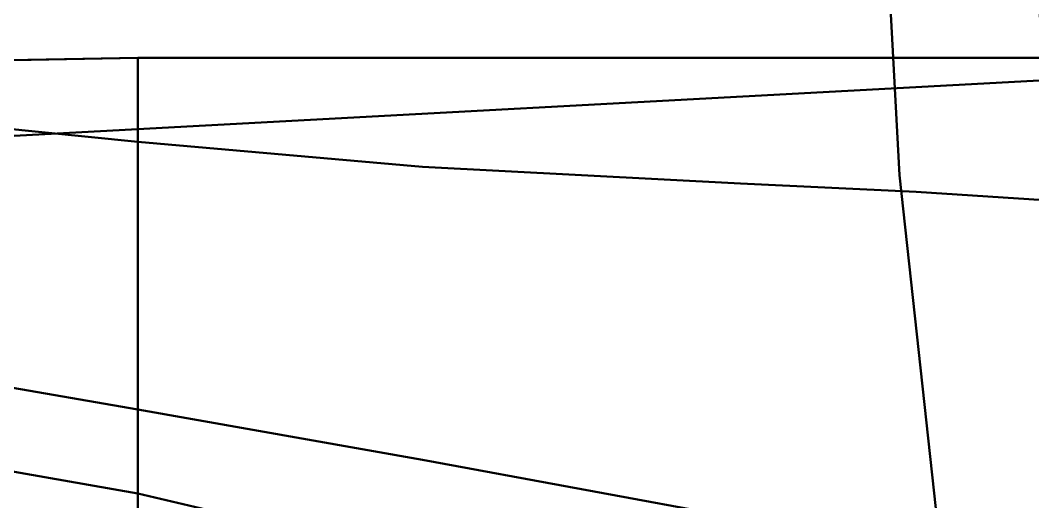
# Model space of a CAD drawing. Header units: inches. Extents: x 297.28 to 301.23, y -10.28 to -8.52.
# Drawn here: x 298.0825 to 298.4666, y -9.9579 to -9.7754 of the extents above; entities that cross this region are included whole.
import ezdxf

# ---------------------------------------------------------------- set-up
doc = ezdxf.new("R2010")
doc.units = ezdxf.units.IN
doc.header["$MEASUREMENT"] = 0
for name, color, linetype, lineweight in [('Ford-chasis', 1, 'CONTINUOUS', 50), ('Ford-Fondo-3D', 6, 'CONTINUOUS', 50), ('Ford-Plastic-Negro-3D', 6, 'CONTINUOUS', 50)]:
    doc.layers.add(name, color=color, linetype=linetype, lineweight=lineweight)

msp = doc.modelspace()

# ---------------------------------------------------------------- linework, layer by layer
at = {"layer": 'Ford-chasis', "linetype": 'ByBlock'}
for points, invisible_edges in [([(298.12719, -9.65948, 0.87778), (298.12719, -9.82141, 0.86508), (297.99906, -9.80871, 0.85966), (297.99906, -9.65313, 0.87236)], 5), ([(298.23514, -9.83093, 0.86645), (298.23514, -9.66266, 0.88233), (298.12719, -9.65948, 0.87778), (298.12719, -9.82141, 0.86508)], 5), ([(298.35579, -9.66583, 0.8855), (298.35579, -9.83728, 0.86328), (298.23514, -9.83093, 0.86645), (298.23514, -9.66266, 0.88233)], 5), ([(298.42246, -9.84046, 0.8601), (298.42246, -9.66583, 0.8855), (298.35579, -9.66583, 0.8855), (298.35579, -9.83728, 0.86328)], 5), ([(298.46698, -9.66583, 0.8855), (298.47099, -9.84363, 0.85693), (298.42246, -9.84046, 0.8601), (298.42246, -9.66583, 0.8855)], 4), ([(298.12719, -9.82141, 0.86508), (298.12719, -9.92301, 0.84603), (297.99906, -9.90078, 0.84061), (297.99906, -9.80871, 0.85966)], 5), ([(298.23514, -9.94206, 0.84423), (298.23514, -9.83093, 0.86645), (298.12719, -9.82141, 0.86508), (298.12719, -9.92301, 0.84603)], 5), ([(298.35579, -9.83728, 0.86328), (298.35579, -9.96428, 0.83153), (298.23514, -9.94206, 0.84423), (298.23514, -9.83093, 0.86645)], 5), ([(298.42246, -9.97698, 0.81883), (298.42246, -9.84046, 0.8601), (298.35579, -9.83728, 0.86328), (298.35579, -9.96428, 0.83153)], 5), ([(298.47099, -9.84363, 0.85693), (298.47099, -9.98333, 0.80087), (298.42246, -9.97698, 0.81883), (298.42246, -9.84046, 0.8601)], 5), ([(298.12719, -9.95476, 0.83016), (298.12719, -9.92301, 0.84603), (297.99906, -9.90078, 0.84061), (297.99906, -9.93253, 0.82474)], 5), ([(298.23514, -9.94206, 0.84423), (298.23514, -9.98016, 0.82518), (298.12719, -9.95476, 0.83016), (298.12719, -9.92301, 0.84603)], 5), ([(298.12719, -9.95476, 0.83016), (297.99906, -9.93253, 0.82474), (297.98402, -9.96428, 0.85589), (298.12719, -9.99286, 0.86375)], 10), ([(298.35579, -10.01191, 0.8093), (298.35579, -9.96428, 0.83153), (298.23514, -9.94206, 0.84423), (298.23514, -9.98016, 0.82518)], 5), ([(298.23514, -9.98016, 0.82518), (298.12719, -9.95476, 0.83016), (298.12719, -9.99286, 0.86375), (298.23514, -10.01191, 0.85847)], 10)]:
    msp.add_3dface(points, dxfattribs=dict(at, invisible_edges=invisible_edges))
at = {"layer": 'Ford-Fondo-3D'}
for points, invisible_edges in [([(298.48279, -10.15478, 0.7331), (298.48279, -8.63713, 0.7331), (298.46583, -8.73556, 0.75407), (298.46583, -10.05636, 0.75407)], 5), ([(298.46583, -10.05636, 0.75407), (298.46583, -8.73556, 0.75407), (298.45512, -8.74826, 0.7712), (298.45512, -10.04366, 0.7712)], 5), ([(298.45512, -10.04366, 0.7712), (298.44469, -10.03413, 0.78708), (298.44469, -8.75778, 0.78708), (298.45512, -8.74826, 0.7712)], 10)]:
    msp.add_3dface(points, dxfattribs=dict(at, invisible_edges=invisible_edges))
at = {"layer": 'Ford-Fondo-3D', "color": 6, "invisible_edges": 5}
for points in [[(298.44469, -8.75778, 0.78708), (298.44469, -10.03413, 0.78708), (298.43199, -9.98016, 0.81248), (298.43199, -8.81176, 0.81248)], [(298.43199, -9.98016, 0.81248), (298.43199, -8.81176, 0.81248), (298.41611, -8.95781, 0.8474), (298.41611, -9.83411, 0.8474)], [(298.41611, -8.95781, 0.8474), (298.41611, -9.83411, 0.8474), (298.40659, -9.65948, 0.8728), (298.40659, -9.13243, 0.8728)]]:
    msp.add_3dface(points, dxfattribs=at)
at = {"layer": 'Ford-Plastic-Negro-3D'}
for points, invisible_edges in [([(298.62884, -9.78966, 0.35845), (298.62884, -9.78966, 0.24415), (297.80334, -9.83411, 0.3048), (297.82085, -9.79283, 0.38594)], 8), ([(297.84461, -9.79283, 0.5045), (298.59709, -9.78966, 0.5045), (298.62884, -9.78966, 0.35845), (297.82085, -9.79283, 0.38594)], 5), ([(298.54629, -9.78966, 0.5934), (297.93943, -9.79283, 0.63964), (297.84461, -9.79283, 0.5045), (298.59709, -9.78966, 0.5045)], 5), ([(298.03652, -9.79125, 0.70306), (298.4322, -9.78966, 0.70135), (298.54629, -9.78966, 0.5934), (297.93943, -9.79283, 0.63964)], 5), ([(298.33674, -9.78966, 0.73945), (298.12719, -9.78966, 0.73945), (298.03652, -9.79125, 0.70306), (298.4322, -9.78966, 0.70135)], 4), ([(298.33674, -10.26908, 0.73945), (298.33674, -9.78966, 0.73945), (298.12719, -9.78966, 0.73945), (298.12719, -10.25956, 0.73945)], 5), ([(298.4322, -9.78966, 0.70135), (298.4322, -10.26908, 0.70135), (298.33674, -10.26908, 0.73945), (298.33674, -9.78966, 0.73945)], 5), ([(298.54629, -10.25638, 0.5934), (298.54629, -9.78966, 0.5934), (298.4322, -9.78966, 0.70135), (298.4322, -10.26908, 0.70135)], 5)]:
    msp.add_3dface(points, dxfattribs=dict(at, invisible_edges=invisible_edges))
msp.add_3dface([(298.12719, -9.78966, 0.73945), (298.12719, -10.25956, 0.73945), (298.03652, -10.24845, 0.70306), (298.03652, -9.79125, 0.70306)], dxfattribs=at)

doc.saveas('drawing.dxf')
